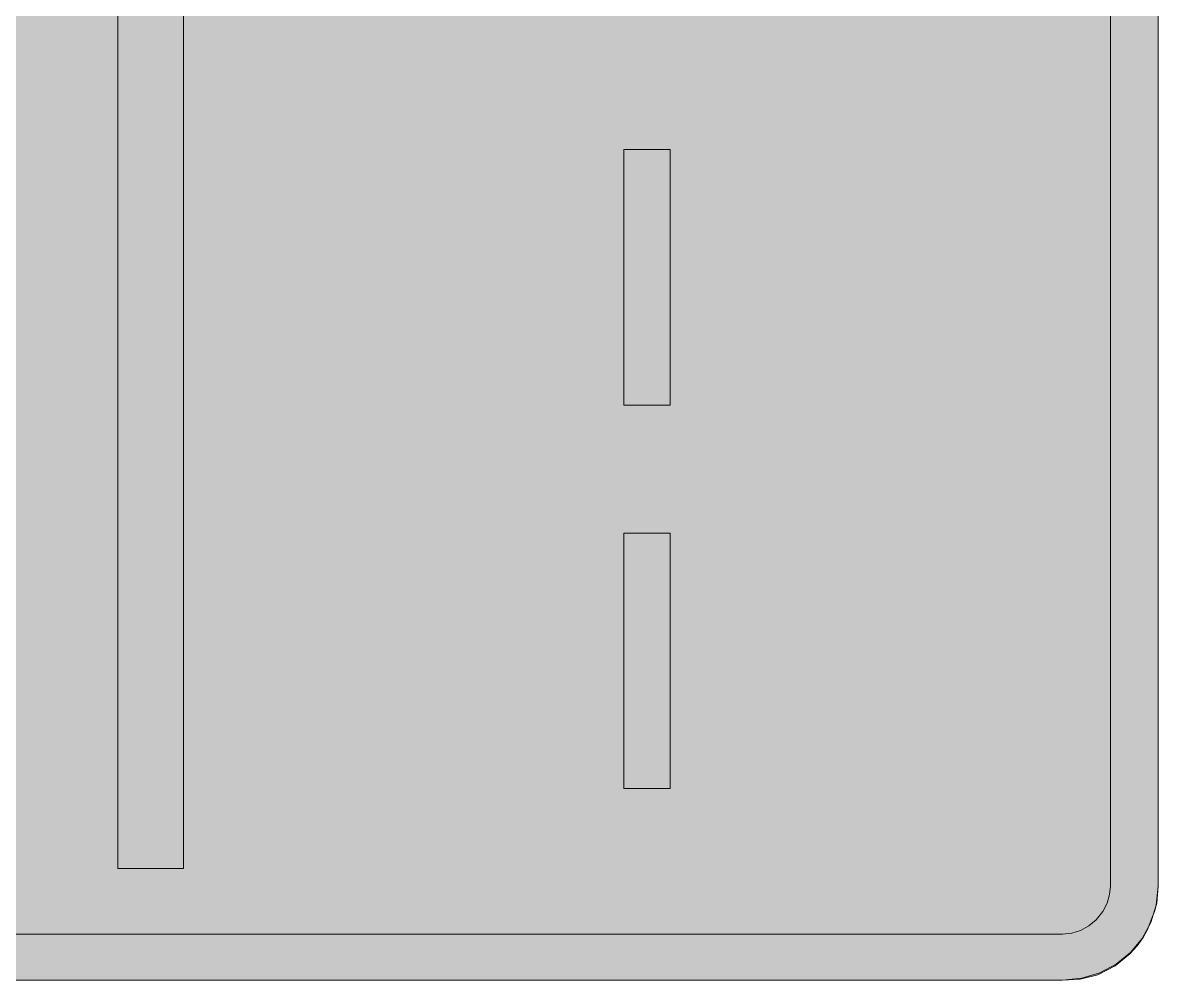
# Model space of a CAD drawing. Header units: metres. Extents: x 164 to 406, y 6 to 266.
# Drawn here: x 290.6 to 405.7, y 6.3 to 103.4 of the extents above; entities that cross this region are included whole.
import ezdxf

# ---------------------------------------------------------------- set-up
doc = ezdxf.new("R2010")
doc.units = ezdxf.units.M
for name, color, linetype, true_color in [('FILL_BLUE_0000FF', 7, 'Continuous', 0x0000ff), ('FILL_WHITE_FFFFFF', 7, 'Continuous', 0xffffff), ('STROKE_BLUE_0000FF', 7, 'Continuous', 0x0000ff)]:
    doc.layers.add(name, color=color, linetype=linetype, true_color=true_color)

msp = doc.modelspace()

# ---------------------------------------------------------------- hatches: boundary and pattern name
at = {"layer": 'FILL_BLUE_0000FF', "true_color": 0x0000ff}
h = msp.add_hatch(color=7, dxfattribs=at)
h.dxf.hatch_style = 1
h.paths.add_polyline_path([(400.79, 15), (400.55, 14.13), (400.1, 13.26), (399.42, 12.42), (398.68, 11.82), (397.85, 11.36), (396.94, 11.08), (396, 10.98), (173.52, 10.98), (172.55, 11.09), (171.72, 11.34), (170.78, 11.88), (170.1, 12.42), (169.42, 13.26), (168.98, 14.13), (168.73, 15), (168.66, 15.84), (168.66, 255.78), (168.73, 256.72), (168.98, 257.62), (169.42, 258.46), (170.1, 259.2), (170.84, 259.88), (171.68, 260.32), (172.58, 260.57), (173.52, 260.64), (396, 260.64), (396.9, 260.53), (397.8, 260.28), (398.75, 259.87), (399.42, 259.2), (400.1, 258.39), (400.5, 257.58), (400.71, 257.15), (400.82, 256.68), (400.86, 255.78), (400.86, 15.84), (400.79, 15)])
at = {"layer": 'FILL_WHITE_FFFFFF', "true_color": 0xffffff}
h = msp.add_hatch(color=7, dxfattribs=at)
h.dxf.hatch_style = 1
h.paths.add_polyline_path([(405.56, 14.13), (405.34, 13.26), (405, 12.42), (404.66, 11.51), (404.19, 10.64), (403.58, 9.81), (402.84, 9), (401.36, 7.78), (399.6, 6.84), (397.8, 6.43), (396, 6.3), (173.52, 6.3), (171.65, 6.43), (169.92, 6.84), (168.17, 7.78), (166.68, 9), (165.94, 9.81), (165.33, 10.64), (164.86, 11.51), (164.52, 12.42), (164.18, 13.26), (163.96, 14.13), (163.8, 15.84), (163.8, 255.78), (163.96, 257.51), (164.18, 258.44), (164.52, 259.38), (164.86, 260.29), (165.33, 261.13), (165.94, 261.91), (166.68, 262.62), (168.17, 263.83), (169.92, 264.78), (170.76, 265.12), (171.65, 265.34), (173.52, 265.5), (396, 265.5), (397.8, 265.34), (398.68, 265.12), (399.6, 264.78), (401.36, 263.83), (402.84, 262.62), (403.58, 261.91), (404.19, 261.13), (404.66, 260.29), (405, 259.38), (405.34, 258.44), (405.56, 257.51), (405.72, 255.78), (405.72, 15.84), (405.56, 14.13)])
h = msp.add_hatch(color=7, dxfattribs=at)
h.dxf.hatch_style = 1
h.paths.add_polyline_path([(306.9, 253.98), (306.9, 17.64), (300.24, 17.64), (300.24, 253.98), (306.9, 253.98)])
h = msp.add_hatch(color=7, dxfattribs=at)
h.dxf.hatch_style = 1
h.paths.add_polyline_path([(356.22, 90.54), (356.22, 64.62), (351.54, 64.62), (351.54, 90.54), (356.22, 90.54)])
h = msp.add_hatch(color=7, dxfattribs=at)
h.dxf.hatch_style = 1
h.paths.add_polyline_path([(356.22, 51.66), (356.22, 25.74), (351.54, 25.74), (351.54, 51.66), (356.22, 51.66)])

# ---------------------------------------------------------------- linework, layer by layer
at = {"layer": 'FILL_BLUE_0000FF', "lineweight": 0, "true_color": 0x0000ff}
msp.add_lwpolyline([(400.86, 255.78), (400.86, 15.84), (400.79, 15), (400.55, 14.13), (400.1, 13.26), (399.42, 12.42), (398.68, 11.82), (397.85, 11.36), (396.94, 11.08), (396, 10.98), (173.52, 10.98), (172.55, 11.09), (171.72, 11.34), (170.78, 11.88), (170.1, 12.42), (169.42, 13.26), (168.98, 14.13), (168.73, 15), (168.66, 15.84), (168.66, 255.78)], dxfattribs=at)
at = {"layer": 'FILL_WHITE_FFFFFF', "lineweight": 0, "true_color": 0xffffff}
msp.add_lwpolyline([(405.72, 255.78), (405.72, 15.84), (405.56, 14.13), (405.34, 13.26), (405, 12.42), (404.66, 11.51), (404.19, 10.64), (403.58, 9.81), (402.84, 9), (401.36, 7.78), (399.6, 6.84), (397.8, 6.43), (396, 6.3), (173.52, 6.3)], dxfattribs=at)
for points in [[(306.9, 253.98), (306.9, 17.64), (300.24, 17.64), (300.24, 253.98)], [(356.22, 90.54), (356.22, 64.62), (351.54, 64.62), (351.54, 90.54)], [(356.22, 51.66), (356.22, 25.74), (351.54, 25.74), (351.54, 51.66)]]:
    msp.add_lwpolyline(points, close=True, dxfattribs=at)
at = {"layer": 'STROKE_BLUE_0000FF', "lineweight": 0, "true_color": 0x0000ff}
for points in [[(405.72, 255.78), (405.72, 15.84)], [(405.72, 15.84), (405.52, 13.93), (404.96, 12.15), (404.07, 10.53), (402.89, 9.11), (401.45, 7.94), (399.8, 7.06), (397.97, 6.5), (396, 6.3)], [(396, 6.3), (173.52, 6.3)]]:
    msp.add_lwpolyline(points, dxfattribs=at)

doc.saveas('drawing.dxf')
